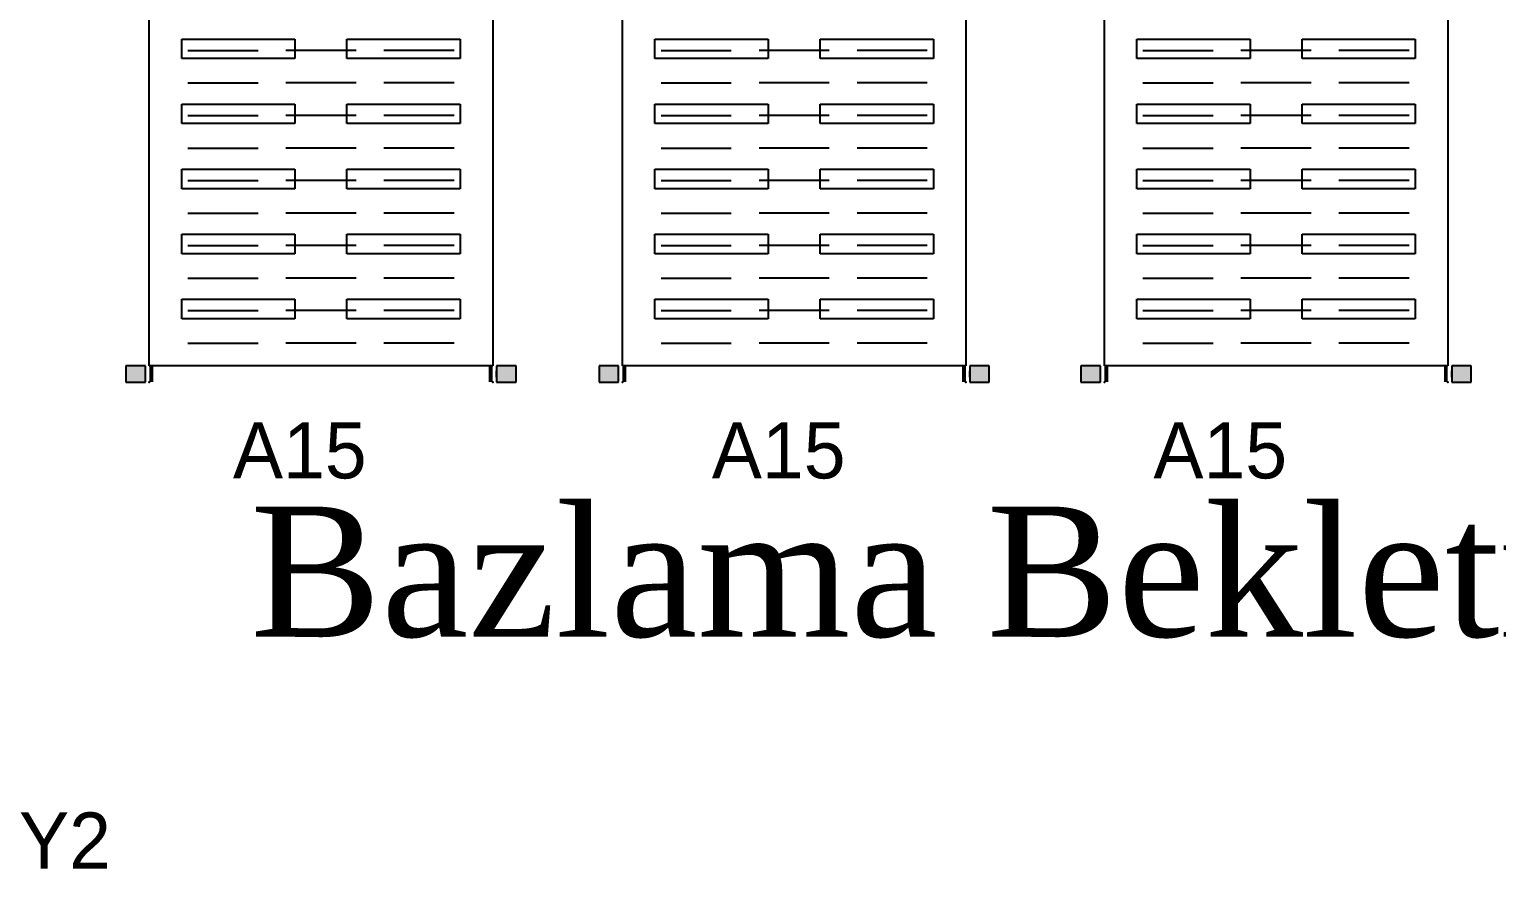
# Model space of a CAD drawing. Header units: millimetres. Extents: x 7703 to 14147, y -5820 to 95.
# Drawn here: x 12162.1 to 12387.7, y -3394.5 to -3265.4 of the extents above; entities that cross this region are included whole.
import ezdxf
from ezdxf.enums import TextEntityAlignment as Align

# ---------------------------------------------------------------- set-up
doc = ezdxf.new("R2010")
doc.units = ezdxf.units.MM
doc.linetypes.add('CONTINUA', pattern=[0])
for name, color, linetype in [('200-2D', 23, 'Continuous'), ('200-3D', 23, 'Continuous'), ('204-2D', 7, 'CONTINUA'), ('INS-3D', 3, 'Continuous'), ('Kıtc-002 Çizgi', 7, 'Continuous'), ('NASC-3D', 4, 'Continuous')]:
    doc.layers.add(name, color=color, linetype=linetype)
doc.styles.get("Standard").update_dxf_attribs({"font": 'stylu.ttf', "height": 10})
doc.styles.add('TAKSİM', font='GOTHIC.TTF', dxfattribs={"height": 20})

# ---------------------------------------------------------------- blocks, each defined once
blk = doc.blocks.new('SM31850')
at = {"layer": '200-3D', "extrusion": (0, -1, 0), "elevation": -0.5}
for points in [[(0.75, 36), (0.75, 36), (1.75, 36), (1.75, 34), (0.75, 34)], [(0.75, 20), (0.75, 20), (1.75, 20), (1.75, 18), (0.75, 18)], [(0.75, 52), (0.75, 52), (1.75, 52), (1.75, 50), (0.75, 50)], [(0.75, 68), (0.75, 68), (1.75, 68), (1.75, 66), (0.75, 66)], [(0.75, 84), (0.75, 84), (1.75, 84), (1.75, 82), (0.75, 82)], [(0.75, 100), (0.75, 100), (1.75, 100), (1.75, 98), (0.75, 98)], [(0.75, 116), (0.75, 116), (1.75, 116), (1.75, 114), (0.75, 114)], [(0.75, 132), (0.75, 132), (1.75, 132), (1.75, 130), (0.75, 130)], [(0.75, 148), (0.75, 148), (1.75, 148), (1.75, 146), (0.75, 146)], [(0.75, 164), (0.75, 164), (1.75, 164), (1.75, 162), (0.75, 162)], [(0.75, 180), (0.75, 180), (1.75, 180), (1.75, 178), (0.75, 178)]]:
    blk.add_lwpolyline(points, close=True, dxfattribs=at)
at = {"layer": '200-3D'}
for points in [[(0, 3), (2.5, 3), (0, 0.5), (2.5, 0.5)], [(0, -44.5), (2.5, -44.5), (0, -47), (2.5, -47)]]:
    blk.add_solid(points, dxfattribs=at)
blk = doc.blocks.new('A$C6BF73351')
at = {"layer": '200-2D', "color": 31}
for p, q in [((3.6, 2.5), (3.6, 221)), ((3.6, 2.5), (3.6, 221)), ((3.6, 2.5, 48), (3.6, 221, 48)), ((3.6, 2.5, 96), (3.6, 221, 96)), ((3.6, 2.5, 144), (3.6, 221, 144)), ((56.4, 221), (56.4, 2.5)), ((56.4, 221), (56.4, 2.5)), ((56.4, 221, 48), (56.4, 2.5, 48)), ((56.4, 221, 96), (56.4, 2.5, 96)), ((56.4, 221, 144), (56.4, 2.5, 144)), ((3, 2.5), (0, 2.5)), ((0, 2.5), (0, 0)), ((3, 2.5), (0, 2.5)), ((0, 2.5), (0, 0)), ((3, 2.5, 48), (0, 2.5, 48)), ((0, 2.5, 48), (0, 0, 48)), ((3, 2.5, 96), (0, 2.5, 96)), ((0, 2.5, 96), (0, 0, 96)), ((3, 2.5, 144), (0, 2.5, 144)), ((0, 2.5, 144), (0, 0, 144)), ((3, 0), (3, 2.5)), ((3, 0), (3, 2.5)), ((3, 0, 48), (3, 2.5, 48)), ((3, 0, 96), (3, 2.5, 96)), ((3, 0, 144), (3, 2.5, 144)), ((56.4, 2.5), (3.6, 2.5)), ((56.4, 2.5), (3.6, 2.5)), ((56.4, 2.5, 48), (3.6, 2.5, 48)), ((56.4, 2.5, 96), (3.6, 2.5, 96)), ((56.4, 2.5, 144), (3.6, 2.5, 144)), ((60, 2.5), (57, 2.5)), ((57, 2.5), (57, 0)), ((60, 2.5), (57, 2.5)), ((57, 2.5), (57, 0)), ((60, 2.5, 48), (57, 2.5, 48)), ((57, 2.5, 48), (57, 0, 48)), ((60, 2.5, 96), (57, 2.5, 96)), ((57, 2.5, 96), (57, 0, 96)), ((60, 2.5, 144), (57, 2.5, 144)), ((57, 2.5, 144), (57, 0, 144)), ((60, 0), (60, 2.5)), ((60, 0), (60, 2.5)), ((60, 0, 48), (60, 2.5, 48)), ((60, 0, 96), (60, 2.5, 96)), ((60, 0, 144), (60, 2.5, 144)), ((0, 0), (3, 0)), ((0, 0), (3, 0)), ((0, 0, 48), (3, 0, 48)), ((0, 0, 96), (3, 0, 96)), ((0, 0, 144), (3, 0, 144)), ((57, 0), (60, 0)), ((57, 0), (60, 0)), ((57, 0, 48), (60, 0, 48)), ((57, 0, 96), (60, 0, 96)), ((57, 0, 144), (60, 0, 144))]:
    blk.add_line(p, q, dxfattribs=at)
at = {"layer": '200-3D', "color": 31}
for p, q in [((3.6, 2.5, 17), (3.6, 221, 17)), ((3.6, 2.5, 17), (3.6, 221, 17)), ((3.6, 2.5, 65), (3.6, 221, 65)), ((3.6, 2.5, 113), (3.6, 221, 113)), ((3.6, 2.5, 161), (3.6, 221, 161)), ((56.4, 221, 17), (56.4, 2.5, 17)), ((56.4, 221, 17), (56.4, 2.5, 17)), ((56.4, 221, 65), (56.4, 2.5, 65)), ((56.4, 221, 113), (56.4, 2.5, 113)), ((56.4, 221, 161), (56.4, 2.5, 161)), ((8.59, 52.75, 21), (26, 52.75, 21)), ((8.59, 49.75, 21), (8.59, 52.75, 21)), ((8.59, 52.75, 21), (26, 52.75, 21)), ((8.59, 49.75, 21), (8.59, 52.75, 21)), ((8.59, 52.75, 69), (26, 52.75, 69)), ((8.59, 49.75, 69), (8.59, 52.75, 69)), ((8.59, 52.75, 117), (26, 52.75, 117)), ((8.59, 49.75, 117), (8.59, 52.75, 117)), ((8.59, 52.75, 165), (26, 52.75, 165)), ((8.59, 49.75, 165), (8.59, 52.75, 165)), ((26, 52.75, 21), (26, 49.75, 21)), ((26, 52.75, 21), (26, 49.75, 21)), ((26, 52.75, 69), (26, 49.75, 69)), ((26, 52.75, 117), (26, 49.75, 117)), ((26, 52.75, 165), (26, 49.75, 165)), ((34, 52.75, 21), (51.41, 52.75, 21)), ((34, 49.75, 21), (34, 52.75, 21)), ((34, 52.75, 21), (51.41, 52.75, 21)), ((34, 49.75, 21), (34, 52.75, 21)), ((34, 52.75, 69), (51.41, 52.75, 69)), ((34, 49.75, 69), (34, 52.75, 69)), ((34, 52.75, 117), (51.41, 52.75, 117)), ((34, 49.75, 117), (34, 52.75, 117)), ((34, 52.75, 165), (51.41, 52.75, 165)), ((34, 49.75, 165), (34, 52.75, 165)), ((51.41, 52.75, 21), (51.41, 49.75, 21)), ((51.41, 52.75, 21), (51.41, 49.75, 21)), ((51.41, 52.75, 69), (51.41, 49.75, 69)), ((51.41, 52.75, 117), (51.41, 49.75, 117)), ((51.41, 52.75, 165), (51.41, 49.75, 165)), ((26, 49.75, 21), (8.59, 49.75, 21)), ((26, 49.75, 21), (8.59, 49.75, 21)), ((26, 49.75, 69), (8.59, 49.75, 69)), ((26, 49.75, 117), (8.59, 49.75, 117)), ((26, 49.75, 165), (8.59, 49.75, 165)), ((51.41, 49.75, 21), (34, 49.75, 21)), ((51.41, 49.75, 21), (34, 49.75, 21)), ((51.41, 49.75, 69), (34, 49.75, 69)), ((51.41, 49.75, 117), (34, 49.75, 117)), ((51.41, 49.75, 165), (34, 49.75, 165)), ((8.59, 42.75, 21), (26, 42.75, 21)), ((8.59, 39.75, 21), (8.59, 42.75, 21)), ((8.59, 42.75, 21), (26, 42.75, 21)), ((8.59, 39.75, 21), (8.59, 42.75, 21)), ((8.59, 42.75, 69), (26, 42.75, 69)), ((8.59, 39.75, 69), (8.59, 42.75, 69)), ((8.59, 42.75, 117), (26, 42.75, 117)), ((8.59, 39.75, 117), (8.59, 42.75, 117)), ((8.59, 42.75, 165), (26, 42.75, 165)), ((8.59, 39.75, 165), (8.59, 42.75, 165)), ((26, 42.75, 21), (26, 39.75, 21)), ((26, 42.75, 21), (26, 39.75, 21)), ((26, 42.75, 69), (26, 39.75, 69)), ((26, 42.75, 117), (26, 39.75, 117)), ((26, 42.75, 165), (26, 39.75, 165)), ((34, 42.75, 21), (51.41, 42.75, 21)), ((34, 39.75, 21), (34, 42.75, 21)), ((34, 42.75, 21), (51.41, 42.75, 21)), ((34, 39.75, 21), (34, 42.75, 21)), ((34, 42.75, 69), (51.41, 42.75, 69)), ((34, 39.75, 69), (34, 42.75, 69)), ((34, 42.75, 117), (51.41, 42.75, 117)), ((34, 39.75, 117), (34, 42.75, 117)), ((34, 42.75, 165), (51.41, 42.75, 165)), ((34, 39.75, 165), (34, 42.75, 165)), ((51.41, 42.75, 21), (51.41, 39.75, 21)), ((51.41, 42.75, 21), (51.41, 39.75, 21)), ((51.41, 42.75, 69), (51.41, 39.75, 69)), ((51.41, 42.75, 117), (51.41, 39.75, 117)), ((51.41, 42.75, 165), (51.41, 39.75, 165)), ((26, 39.75, 21), (8.59, 39.75, 21)), ((26, 39.75, 21), (8.59, 39.75, 21)), ((26, 39.75, 69), (8.59, 39.75, 69)), ((26, 39.75, 117), (8.59, 39.75, 117)), ((26, 39.75, 165), (8.59, 39.75, 165)), ((51.41, 39.75, 21), (34, 39.75, 21)), ((51.41, 39.75, 21), (34, 39.75, 21)), ((51.41, 39.75, 69), (34, 39.75, 69)), ((51.41, 39.75, 117), (34, 39.75, 117)), ((51.41, 39.75, 165), (34, 39.75, 165)), ((8.59, 32.75, 21), (26, 32.75, 21)), ((8.59, 29.75, 21), (8.59, 32.75, 21)), ((8.59, 32.75, 21), (26, 32.75, 21)), ((8.59, 29.75, 21), (8.59, 32.75, 21)), ((8.59, 32.75, 69), (26, 32.75, 69)), ((8.59, 29.75, 69), (8.59, 32.75, 69)), ((8.59, 32.75, 117), (26, 32.75, 117)), ((8.59, 29.75, 117), (8.59, 32.75, 117)), ((8.59, 32.75, 165), (26, 32.75, 165)), ((8.59, 29.75, 165), (8.59, 32.75, 165)), ((26, 32.75, 21), (26, 29.75, 21)), ((26, 32.75, 21), (26, 29.75, 21)), ((26, 32.75, 69), (26, 29.75, 69)), ((26, 32.75, 117), (26, 29.75, 117)), ((26, 32.75, 165), (26, 29.75, 165)), ((34, 32.75, 21), (51.41, 32.75, 21)), ((34, 29.75, 21), (34, 32.75, 21)), ((34, 32.75, 21), (51.41, 32.75, 21)), ((34, 29.75, 21), (34, 32.75, 21)), ((34, 32.75, 69), (51.41, 32.75, 69)), ((34, 29.75, 69), (34, 32.75, 69)), ((34, 32.75, 117), (51.41, 32.75, 117)), ((34, 29.75, 117), (34, 32.75, 117)), ((34, 32.75, 165), (51.41, 32.75, 165)), ((34, 29.75, 165), (34, 32.75, 165)), ((51.41, 32.75, 21), (51.41, 29.75, 21)), ((51.41, 32.75, 21), (51.41, 29.75, 21)), ((51.41, 32.75, 69), (51.41, 29.75, 69)), ((51.41, 32.75, 117), (51.41, 29.75, 117)), ((51.41, 32.75, 165), (51.41, 29.75, 165)), ((26, 29.75, 21), (8.59, 29.75, 21)), ((26, 29.75, 21), (8.59, 29.75, 21)), ((26, 29.75, 69), (8.59, 29.75, 69)), ((26, 29.75, 117), (8.59, 29.75, 117)), ((26, 29.75, 165), (8.59, 29.75, 165)), ((51.41, 29.75, 21), (34, 29.75, 21)), ((51.41, 29.75, 21), (34, 29.75, 21)), ((51.41, 29.75, 69), (34, 29.75, 69)), ((51.41, 29.75, 117), (34, 29.75, 117)), ((51.41, 29.75, 165), (34, 29.75, 165)), ((8.59, 22.75, 21), (26, 22.75, 21)), ((8.59, 19.75, 21), (8.59, 22.75, 21)), ((8.59, 22.75, 21), (26, 22.75, 21)), ((8.59, 19.75, 21), (8.59, 22.75, 21)), ((8.59, 22.75, 69), (26, 22.75, 69)), ((8.59, 19.75, 69), (8.59, 22.75, 69)), ((8.59, 22.75, 117), (26, 22.75, 117)), ((8.59, 19.75, 117), (8.59, 22.75, 117)), ((8.59, 22.75, 165), (26, 22.75, 165)), ((8.59, 19.75, 165), (8.59, 22.75, 165)), ((26, 22.75, 21), (26, 19.75, 21)), ((26, 22.75, 21), (26, 19.75, 21)), ((26, 22.75, 69), (26, 19.75, 69)), ((26, 22.75, 117), (26, 19.75, 117)), ((26, 22.75, 165), (26, 19.75, 165)), ((34, 22.75, 21), (51.41, 22.75, 21)), ((34, 19.75, 21), (34, 22.75, 21)), ((34, 22.75, 21), (51.41, 22.75, 21)), ((34, 19.75, 21), (34, 22.75, 21)), ((34, 22.75, 69), (51.41, 22.75, 69)), ((34, 19.75, 69), (34, 22.75, 69)), ((34, 22.75, 117), (51.41, 22.75, 117)), ((34, 19.75, 117), (34, 22.75, 117)), ((34, 22.75, 165), (51.41, 22.75, 165)), ((34, 19.75, 165), (34, 22.75, 165)), ((51.41, 22.75, 21), (51.41, 19.75, 21)), ((51.41, 22.75, 21), (51.41, 19.75, 21)), ((51.41, 22.75, 69), (51.41, 19.75, 69)), ((51.41, 22.75, 117), (51.41, 19.75, 117)), ((51.41, 22.75, 165), (51.41, 19.75, 165)), ((26, 19.75, 21), (8.59, 19.75, 21)), ((26, 19.75, 21), (8.59, 19.75, 21)), ((26, 19.75, 69), (8.59, 19.75, 69)), ((26, 19.75, 117), (8.59, 19.75, 117)), ((26, 19.75, 165), (8.59, 19.75, 165)), ((51.41, 19.75, 21), (34, 19.75, 21)), ((51.41, 19.75, 21), (34, 19.75, 21)), ((51.41, 19.75, 69), (34, 19.75, 69)), ((51.41, 19.75, 117), (34, 19.75, 117)), ((51.41, 19.75, 165), (34, 19.75, 165)), ((8.59, 12.75, 21), (26, 12.75, 21)), ((8.59, 9.75, 21), (8.59, 12.75, 21)), ((8.59, 12.75, 21), (26, 12.75, 21)), ((8.59, 9.75, 21), (8.59, 12.75, 21)), ((8.59, 12.75, 69), (26, 12.75, 69)), ((8.59, 9.75, 69), (8.59, 12.75, 69)), ((8.59, 12.75, 117), (26, 12.75, 117)), ((8.59, 9.75, 117), (8.59, 12.75, 117)), ((8.59, 12.75, 165), (26, 12.75, 165)), ((8.59, 9.75, 165), (8.59, 12.75, 165)), ((26, 12.75, 21), (26, 9.75, 21)), ((26, 12.75, 21), (26, 9.75, 21)), ((26, 12.75, 69), (26, 9.75, 69)), ((26, 12.75, 117), (26, 9.75, 117)), ((26, 12.75, 165), (26, 9.75, 165)), ((34, 12.75, 21), (51.41, 12.75, 21)), ((34, 9.75, 21), (34, 12.75, 21)), ((34, 12.75, 21), (51.41, 12.75, 21)), ((34, 9.75, 21), (34, 12.75, 21)), ((34, 12.75, 69), (51.41, 12.75, 69)), ((34, 9.75, 69), (34, 12.75, 69)), ((34, 12.75, 117), (51.41, 12.75, 117)), ((34, 9.75, 117), (34, 12.75, 117)), ((34, 12.75, 165), (51.41, 12.75, 165)), ((34, 9.75, 165), (34, 12.75, 165)), ((51.41, 12.75, 21), (51.41, 9.75, 21)), ((51.41, 12.75, 21), (51.41, 9.75, 21)), ((51.41, 12.75, 69), (51.41, 9.75, 69)), ((51.41, 12.75, 117), (51.41, 9.75, 117)), ((51.41, 12.75, 165), (51.41, 9.75, 165)), ((26, 9.75, 21), (8.59, 9.75, 21)), ((26, 9.75, 21), (8.59, 9.75, 21)), ((26, 9.75, 69), (8.59, 9.75, 69)), ((26, 9.75, 117), (8.59, 9.75, 117)), ((26, 9.75, 165), (8.59, 9.75, 165)), ((51.41, 9.75, 21), (34, 9.75, 21)), ((51.41, 9.75, 21), (34, 9.75, 21)), ((51.41, 9.75, 69), (34, 9.75, 69)), ((51.41, 9.75, 117), (34, 9.75, 117)), ((51.41, 9.75, 165), (34, 9.75, 165)), ((56.4, 2.5, 17), (3.6, 2.5, 17)), ((56.4, 2.5, 17), (3.6, 2.5, 17)), ((56.4, 2.5, 65), (3.6, 2.5, 65)), ((56.4, 2.5, 113), (3.6, 2.5, 113)), ((56.4, 2.5, 161), (3.6, 2.5, 161)), ((56.4, 2.5, 17), (56.4, 2.5, 17)), ((56.4, 2.5, 17), (56.4, 2.5, 17)), ((56.4, 2.5, 65), (56.4, 2.5, 65)), ((56.4, 2.5, 113), (56.4, 2.5, 113)), ((56.4, 2.5, 161), (56.4, 2.5, 161))]:
    blk.add_line(p, q, dxfattribs=at)
for points in [[(4.2, 2.5, 21), (4.2, 0, 21), (3.6, 2.5, 21), (3.6, 0, 21)], [(4.2, 1.75, 20), (4.2, 2.5, 20), (3.6, 1.75, 20), (3.6, 2.5, 20)], [(4.2, 2.5, 21), (4.2, 0, 21), (3.6, 2.5, 21), (3.6, 0, 21)], [(4.2, 1.75, 20), (4.2, 2.5, 20), (3.6, 1.75, 20), (3.6, 2.5, 20)], [(4.2, 2.5, 69), (4.2, 0, 69), (3.6, 2.5, 69), (3.6, 0, 69)], [(4.2, 1.75, 68), (4.2, 2.5, 68), (3.6, 1.75, 68), (3.6, 2.5, 68)], [(4.2, 2.5, 117), (4.2, 0, 117), (3.6, 2.5, 117), (3.6, 0, 117)], [(4.2, 1.75, 116), (4.2, 2.5, 116), (3.6, 1.75, 116), (3.6, 2.5, 116)], [(4.2, 2.5, 165), (4.2, 0, 165), (3.6, 2.5, 165), (3.6, 0, 165)], [(4.2, 1.75, 164), (4.2, 2.5, 164), (3.6, 1.75, 164), (3.6, 2.5, 164)], [(56.4, 2.5, 21), (56.4, 0, 21), (55.8, 2.5, 21), (55.8, 0, 21)], [(56.4, 1.75, 20), (56.4, 2.5, 20), (55.8, 1.75, 20), (55.8, 2.5, 20)], [(56.4, 2.5, 21), (56.4, 0, 21), (55.8, 2.5, 21), (55.8, 0, 21)], [(56.4, 1.75, 20), (56.4, 2.5, 20), (55.8, 1.75, 20), (55.8, 2.5, 20)], [(56.4, 2.5, 69), (56.4, 0, 69), (55.8, 2.5, 69), (55.8, 0, 69)], [(56.4, 1.75, 68), (56.4, 2.5, 68), (55.8, 1.75, 68), (55.8, 2.5, 68)], [(56.4, 2.5, 117), (56.4, 0, 117), (55.8, 2.5, 117), (55.8, 0, 117)], [(56.4, 1.75, 116), (56.4, 2.5, 116), (55.8, 1.75, 116), (55.8, 2.5, 116)], [(56.4, 2.5, 165), (56.4, 0, 165), (55.8, 2.5, 165), (55.8, 0, 165)], [(56.4, 1.75, 164), (56.4, 2.5, 164), (55.8, 1.75, 164), (55.8, 2.5, 164)], [(4.2, 0, 20), (4.2, 0.75, 20), (3.6, 0, 20), (3.6, 0.75, 20)], [(4.2, 0, 20), (4.2, 0.75, 20), (3.6, 0, 20), (3.6, 0.75, 20)], [(4.2, 0, 68), (4.2, 0.75, 68), (3.6, 0, 68), (3.6, 0.75, 68)], [(4.2, 0, 116), (4.2, 0.75, 116), (3.6, 0, 116), (3.6, 0.75, 116)], [(4.2, 0, 164), (4.2, 0.75, 164), (3.6, 0, 164), (3.6, 0.75, 164)], [(56.4, 0, 20), (56.4, 0.75, 20), (55.8, 0, 20), (55.8, 0.75, 20)], [(56.4, 0, 20), (56.4, 0.75, 20), (55.8, 0, 20), (55.8, 0.75, 20)], [(56.4, 0, 68), (56.4, 0.75, 68), (55.8, 0, 68), (55.8, 0.75, 68)], [(56.4, 0, 116), (56.4, 0.75, 116), (55.8, 0, 116), (55.8, 0.75, 116)], [(56.4, 0, 164), (56.4, 0.75, 164), (55.8, 0, 164), (55.8, 0.75, 164)]]:
    blk.add_solid(points, dxfattribs=at)
at = {"layer": '204-2D', "color": 31}
for p, q in [((9.53, 51), (20.33, 51)), ((9.53, 51), (20.33, 51)), ((9.53, 51, 48), (20.33, 51, 48)), ((9.53, 51, 96), (20.33, 51, 96)), ((9.53, 51, 144), (20.33, 51, 144)), ((35.4, 51), (24.6, 51)), ((35.4, 51), (24.6, 51)), ((35.4, 51, 48), (24.6, 51, 48)), ((35.4, 51, 96), (24.6, 51, 96)), ((35.4, 51, 144), (24.6, 51, 144)), ((50.47, 51), (39.67, 51)), ((50.47, 51), (39.67, 51)), ((50.47, 51, 48), (39.67, 51, 48)), ((50.47, 51, 96), (39.67, 51, 96)), ((50.47, 51, 144), (39.67, 51, 144)), ((9.53, 46), (20.33, 46)), ((9.53, 46), (20.33, 46)), ((9.53, 46, 48), (20.33, 46, 48)), ((9.53, 46, 96), (20.33, 46, 96)), ((9.53, 46, 144), (20.33, 46, 144)), ((35.4, 46), (24.6, 46)), ((35.4, 46), (24.6, 46)), ((35.4, 46, 48), (24.6, 46, 48)), ((35.4, 46, 96), (24.6, 46, 96)), ((35.4, 46, 144), (24.6, 46, 144)), ((50.47, 46), (39.67, 46)), ((50.47, 46), (39.67, 46)), ((50.47, 46, 48), (39.67, 46, 48)), ((50.47, 46, 96), (39.67, 46, 96)), ((50.47, 46, 144), (39.67, 46, 144)), ((9.53, 41), (20.33, 41)), ((9.53, 41), (20.33, 41)), ((9.53, 41, 48), (20.33, 41, 48)), ((9.53, 41, 96), (20.33, 41, 96)), ((9.53, 41, 144), (20.33, 41, 144)), ((35.4, 41), (24.6, 41)), ((35.4, 41), (24.6, 41)), ((35.4, 41, 48), (24.6, 41, 48)), ((35.4, 41, 96), (24.6, 41, 96)), ((35.4, 41, 144), (24.6, 41, 144)), ((50.47, 41), (39.67, 41)), ((50.47, 41), (39.67, 41)), ((50.47, 41, 48), (39.67, 41, 48)), ((50.47, 41, 96), (39.67, 41, 96)), ((50.47, 41, 144), (39.67, 41, 144)), ((9.53, 36), (20.33, 36)), ((9.53, 36), (20.33, 36)), ((9.53, 36, 48), (20.33, 36, 48)), ((9.53, 36, 96), (20.33, 36, 96)), ((9.53, 36, 144), (20.33, 36, 144)), ((35.4, 36), (24.6, 36)), ((35.4, 36), (24.6, 36)), ((35.4, 36, 48), (24.6, 36, 48)), ((35.4, 36, 96), (24.6, 36, 96)), ((35.4, 36, 144), (24.6, 36, 144)), ((50.47, 36), (39.67, 36)), ((50.47, 36), (39.67, 36)), ((50.47, 36, 48), (39.67, 36, 48)), ((50.47, 36, 96), (39.67, 36, 96)), ((50.47, 36, 144), (39.67, 36, 144)), ((9.53, 31), (20.33, 31)), ((9.53, 31), (20.33, 31)), ((9.53, 31, 48), (20.33, 31, 48)), ((9.53, 31, 96), (20.33, 31, 96)), ((9.53, 31, 144), (20.33, 31, 144)), ((35.4, 31), (24.6, 31)), ((35.4, 31), (24.6, 31)), ((35.4, 31, 48), (24.6, 31, 48)), ((35.4, 31, 96), (24.6, 31, 96)), ((35.4, 31, 144), (24.6, 31, 144)), ((50.47, 31), (39.67, 31)), ((50.47, 31), (39.67, 31)), ((50.47, 31, 48), (39.67, 31, 48)), ((50.47, 31, 96), (39.67, 31, 96)), ((50.47, 31, 144), (39.67, 31, 144)), ((9.53, 26), (20.33, 26)), ((9.53, 26), (20.33, 26)), ((9.53, 26, 48), (20.33, 26, 48)), ((9.53, 26, 96), (20.33, 26, 96)), ((9.53, 26, 144), (20.33, 26, 144)), ((35.4, 26), (24.6, 26)), ((35.4, 26), (24.6, 26)), ((35.4, 26, 48), (24.6, 26, 48)), ((35.4, 26, 96), (24.6, 26, 96)), ((35.4, 26, 144), (24.6, 26, 144)), ((50.47, 26), (39.67, 26)), ((50.47, 26), (39.67, 26)), ((50.47, 26, 48), (39.67, 26, 48)), ((50.47, 26, 96), (39.67, 26, 96)), ((50.47, 26, 144), (39.67, 26, 144)), ((9.53, 21), (20.33, 21)), ((9.53, 21), (20.33, 21)), ((9.53, 21, 48), (20.33, 21, 48)), ((9.53, 21, 96), (20.33, 21, 96)), ((9.53, 21, 144), (20.33, 21, 144)), ((35.4, 21), (24.6, 21)), ((35.4, 21), (24.6, 21)), ((35.4, 21, 48), (24.6, 21, 48)), ((35.4, 21, 96), (24.6, 21, 96)), ((35.4, 21, 144), (24.6, 21, 144)), ((50.47, 21), (39.67, 21)), ((50.47, 21), (39.67, 21)), ((50.47, 21, 48), (39.67, 21, 48)), ((50.47, 21, 96), (39.67, 21, 96)), ((50.47, 21, 144), (39.67, 21, 144)), ((9.53, 16), (20.33, 16)), ((9.53, 16), (20.33, 16)), ((9.53, 16, 48), (20.33, 16, 48)), ((9.53, 16, 96), (20.33, 16, 96)), ((9.53, 16, 144), (20.33, 16, 144)), ((35.4, 16), (24.6, 16)), ((35.4, 16), (24.6, 16)), ((35.4, 16, 48), (24.6, 16, 48)), ((35.4, 16, 96), (24.6, 16, 96)), ((35.4, 16, 144), (24.6, 16, 144)), ((50.47, 16), (39.67, 16)), ((50.47, 16), (39.67, 16)), ((50.47, 16, 48), (39.67, 16, 48)), ((50.47, 16, 96), (39.67, 16, 96)), ((50.47, 16, 144), (39.67, 16, 144)), ((9.53, 11), (20.33, 11)), ((9.53, 11), (20.33, 11)), ((9.53, 11, 48), (20.33, 11, 48)), ((9.53, 11, 96), (20.33, 11, 96)), ((9.53, 11, 144), (20.33, 11, 144)), ((35.4, 11), (24.6, 11)), ((35.4, 11), (24.6, 11)), ((35.4, 11, 48), (24.6, 11, 48)), ((35.4, 11, 96), (24.6, 11, 96)), ((35.4, 11, 144), (24.6, 11, 144)), ((50.47, 11), (39.67, 11)), ((50.47, 11), (39.67, 11)), ((50.47, 11, 48), (39.67, 11, 48)), ((50.47, 11, 96), (39.67, 11, 96)), ((50.47, 11, 144), (39.67, 11, 144)), ((9.53, 6), (20.33, 6)), ((9.53, 6), (20.33, 6)), ((9.53, 6, 48), (20.33, 6, 48)), ((9.53, 6, 96), (20.33, 6, 96)), ((9.53, 6, 144), (20.33, 6, 144)), ((35.4, 6), (24.6, 6)), ((35.4, 6), (24.6, 6)), ((35.4, 6, 48), (24.6, 6, 48)), ((35.4, 6, 96), (24.6, 6, 96)), ((35.4, 6, 144), (24.6, 6, 144)), ((50.47, 6), (39.67, 6)), ((50.47, 6), (39.67, 6)), ((50.47, 6, 48), (39.67, 6, 48)), ((50.47, 6, 96), (39.67, 6, 96)), ((50.47, 6, 144), (39.67, 6, 144))]:
    blk.add_line(p, q, dxfattribs=at)
at = {"layer": 'INS-3D', "color": 31}
for p in [(3.6, 0), (3.6, 0), (3.6, 0, 48), (3.6, 0, 96), (3.6, 0, 144), (56.4, 0), (56.4, 0), (56.4, 0, 48), (56.4, 0, 96), (56.4, 0, 144)]:
    blk.add_point(p, dxfattribs=at)
at = {"layer": 'NASC-3D', "color": 31, "invisible_edges": 15}
for points in [[(8.59, 213.75, 21), (8.59, 9.75, 21), (3.6, 9.75, 21), (3.6, 213.75, 21)], [(8.59, 213.75, 21), (8.59, 9.75, 21), (3.6, 9.75, 21), (3.6, 213.75, 21)], [(8.59, 213.75, 69), (8.59, 9.75, 69), (3.6, 9.75, 69), (3.6, 213.75, 69)], [(8.59, 213.75, 117), (8.59, 9.75, 117), (3.6, 9.75, 117), (3.6, 213.75, 117)], [(8.59, 213.75, 165), (8.59, 9.75, 165), (3.6, 9.75, 165), (3.6, 213.75, 165)], [(26, 213.75, 21), (26, 52.75, 21), (8.59, 52.75, 21), (8.59, 213.75, 21)], [(26, 213.75, 21), (26, 52.75, 21), (8.59, 52.75, 21), (8.59, 213.75, 21)], [(26, 213.75, 69), (26, 52.75, 69), (8.59, 52.75, 69), (8.59, 213.75, 69)], [(26, 213.75, 117), (26, 52.75, 117), (8.59, 52.75, 117), (8.59, 213.75, 117)], [(26, 213.75, 165), (26, 52.75, 165), (8.59, 52.75, 165), (8.59, 213.75, 165)], [(34, 213.75, 21), (34, 9.75, 21), (26, 9.75, 21), (26, 213.75, 21)], [(34, 213.75, 21), (34, 9.75, 21), (26, 9.75, 21), (26, 213.75, 21)], [(34, 213.75, 69), (34, 9.75, 69), (26, 9.75, 69), (26, 213.75, 69)], [(34, 213.75, 117), (34, 9.75, 117), (26, 9.75, 117), (26, 213.75, 117)], [(34, 213.75, 165), (34, 9.75, 165), (26, 9.75, 165), (26, 213.75, 165)], [(51.41, 213.75, 21), (51.41, 52.75, 21), (34, 52.75, 21), (34, 213.75, 21)], [(51.41, 213.75, 21), (51.41, 52.75, 21), (34, 52.75, 21), (34, 213.75, 21)], [(51.41, 213.75, 69), (51.41, 52.75, 69), (34, 52.75, 69), (34, 213.75, 69)], [(51.41, 213.75, 117), (51.41, 52.75, 117), (34, 52.75, 117), (34, 213.75, 117)], [(51.41, 213.75, 165), (51.41, 52.75, 165), (34, 52.75, 165), (34, 213.75, 165)], [(56.4, 213.75, 21), (56.4, 9.75, 21), (51.41, 9.75, 21), (51.41, 213.75, 21)], [(56.4, 213.75, 21), (56.4, 9.75, 21), (51.41, 9.75, 21), (51.41, 213.75, 21)], [(56.4, 213.75, 69), (56.4, 9.75, 69), (51.41, 9.75, 69), (51.41, 213.75, 69)], [(56.4, 213.75, 117), (56.4, 9.75, 117), (51.41, 9.75, 117), (51.41, 213.75, 117)], [(56.4, 213.75, 165), (56.4, 9.75, 165), (51.41, 9.75, 165), (51.41, 213.75, 165)], [(26, 49.75, 21), (26, 42.75, 21), (8.59, 42.75, 21), (8.59, 49.75, 21)], [(26, 49.75, 21), (26, 42.75, 21), (8.59, 42.75, 21), (8.59, 49.75, 21)], [(26, 49.75, 69), (26, 42.75, 69), (8.59, 42.75, 69), (8.59, 49.75, 69)], [(26, 49.75, 117), (26, 42.75, 117), (8.59, 42.75, 117), (8.59, 49.75, 117)], [(26, 49.75, 165), (26, 42.75, 165), (8.59, 42.75, 165), (8.59, 49.75, 165)], [(51.41, 49.75, 21), (51.41, 42.75, 21), (34, 42.75, 21), (34, 49.75, 21)], [(51.41, 49.75, 21), (51.41, 42.75, 21), (34, 42.75, 21), (34, 49.75, 21)], [(51.41, 49.75, 69), (51.41, 42.75, 69), (34, 42.75, 69), (34, 49.75, 69)], [(51.41, 49.75, 117), (51.41, 42.75, 117), (34, 42.75, 117), (34, 49.75, 117)], [(51.41, 49.75, 165), (51.41, 42.75, 165), (34, 42.75, 165), (34, 49.75, 165)], [(26, 39.75, 21), (26, 32.75, 21), (8.59, 32.75, 21), (8.59, 39.75, 21)], [(26, 39.75, 21), (26, 32.75, 21), (8.59, 32.75, 21), (8.59, 39.75, 21)], [(26, 39.75, 69), (26, 32.75, 69), (8.59, 32.75, 69), (8.59, 39.75, 69)], [(26, 39.75, 117), (26, 32.75, 117), (8.59, 32.75, 117), (8.59, 39.75, 117)], [(26, 39.75, 165), (26, 32.75, 165), (8.59, 32.75, 165), (8.59, 39.75, 165)], [(51.41, 39.75, 21), (51.41, 32.75, 21), (34, 32.75, 21), (34, 39.75, 21)], [(51.41, 39.75, 21), (51.41, 32.75, 21), (34, 32.75, 21), (34, 39.75, 21)], [(51.41, 39.75, 69), (51.41, 32.75, 69), (34, 32.75, 69), (34, 39.75, 69)], [(51.41, 39.75, 117), (51.41, 32.75, 117), (34, 32.75, 117), (34, 39.75, 117)], [(51.41, 39.75, 165), (51.41, 32.75, 165), (34, 32.75, 165), (34, 39.75, 165)], [(26, 29.75, 21), (26, 22.75, 21), (8.59, 22.75, 21), (8.59, 29.75, 21)], [(26, 29.75, 21), (26, 22.75, 21), (8.59, 22.75, 21), (8.59, 29.75, 21)], [(26, 29.75, 69), (26, 22.75, 69), (8.59, 22.75, 69), (8.59, 29.75, 69)], [(26, 29.75, 117), (26, 22.75, 117), (8.59, 22.75, 117), (8.59, 29.75, 117)], [(26, 29.75, 165), (26, 22.75, 165), (8.59, 22.75, 165), (8.59, 29.75, 165)], [(51.41, 29.75, 21), (51.41, 22.75, 21), (34, 22.75, 21), (34, 29.75, 21)], [(51.41, 29.75, 21), (51.41, 22.75, 21), (34, 22.75, 21), (34, 29.75, 21)], [(51.41, 29.75, 69), (51.41, 22.75, 69), (34, 22.75, 69), (34, 29.75, 69)], [(51.41, 29.75, 117), (51.41, 22.75, 117), (34, 22.75, 117), (34, 29.75, 117)], [(51.41, 29.75, 165), (51.41, 22.75, 165), (34, 22.75, 165), (34, 29.75, 165)], [(26, 19.75, 21), (26, 12.75, 21), (8.59, 12.75, 21), (8.59, 19.75, 21)], [(26, 19.75, 21), (26, 12.75, 21), (8.59, 12.75, 21), (8.59, 19.75, 21)], [(26, 19.75, 69), (26, 12.75, 69), (8.59, 12.75, 69), (8.59, 19.75, 69)], [(26, 19.75, 117), (26, 12.75, 117), (8.59, 12.75, 117), (8.59, 19.75, 117)], [(26, 19.75, 165), (26, 12.75, 165), (8.59, 12.75, 165), (8.59, 19.75, 165)], [(51.41, 19.75, 21), (51.41, 12.75, 21), (34, 12.75, 21), (34, 19.75, 21)], [(51.41, 19.75, 21), (51.41, 12.75, 21), (34, 12.75, 21), (34, 19.75, 21)], [(51.41, 19.75, 69), (51.41, 12.75, 69), (34, 12.75, 69), (34, 19.75, 69)], [(51.41, 19.75, 117), (51.41, 12.75, 117), (34, 12.75, 117), (34, 19.75, 117)], [(51.41, 19.75, 165), (51.41, 12.75, 165), (34, 12.75, 165), (34, 19.75, 165)], [(56.4, 9.75, 21), (56.4, 2.5, 21), (3.6, 2.5, 21), (3.6, 9.75, 21)], [(56.4, 9.75, 21), (56.4, 2.5, 21), (3.6, 2.5, 21), (3.6, 9.75, 21)], [(56.4, 9.75, 69), (56.4, 2.5, 69), (3.6, 2.5, 69), (3.6, 9.75, 69)], [(56.4, 9.75, 117), (56.4, 2.5, 117), (3.6, 2.5, 117), (3.6, 9.75, 117)], [(56.4, 9.75, 165), (56.4, 2.5, 165), (3.6, 2.5, 165), (3.6, 9.75, 165)]]:
    blk.add_3dface(points, dxfattribs=at)
at = {"layer": '200-3D', "color": 31, "yscale": 1.200000000004184, "rotation": 270}
blk.add_blockref('SM31850', (56.4, 2.5), dxfattribs=at)

msp = doc.modelspace()

# ---------------------------------------------------------------- block references
at = {"layer": 'Kıtc-002 Çizgi'}
for p in [(12176.94, -3319.68), (12249.69, -3319.68), (12323.78, -3319.68)]:
    msp.add_blockref('A$C6BF73351', p, dxfattribs=at)

# ---------------------------------------------------------------- texts
at = {"style": 'TAKSİM'}
for s, p in [('A15', (12203.68, -3334.48)), ('A15', (12277.31, -3334.48)), ('A15', (12345.2, -3334.48)), ('Y2', (12167.58, -3394.49))]:
    msp.add_text(s, height=8.64, dxfattribs=at).set_placement(p, align=Align.CENTER)
at = {"layer": 'Kıtc-002 Çizgi', "insert": (12196.06, -3338.81), "char_height": 20, "width": 378.4061, "attachment_point": 1}
msp.add_mtext('{\\fTimes New Roman|b0|i0|c162|p18;Bazlama Bekletme Arabaları}', dxfattribs=at)

doc.saveas('drawing.dxf')
